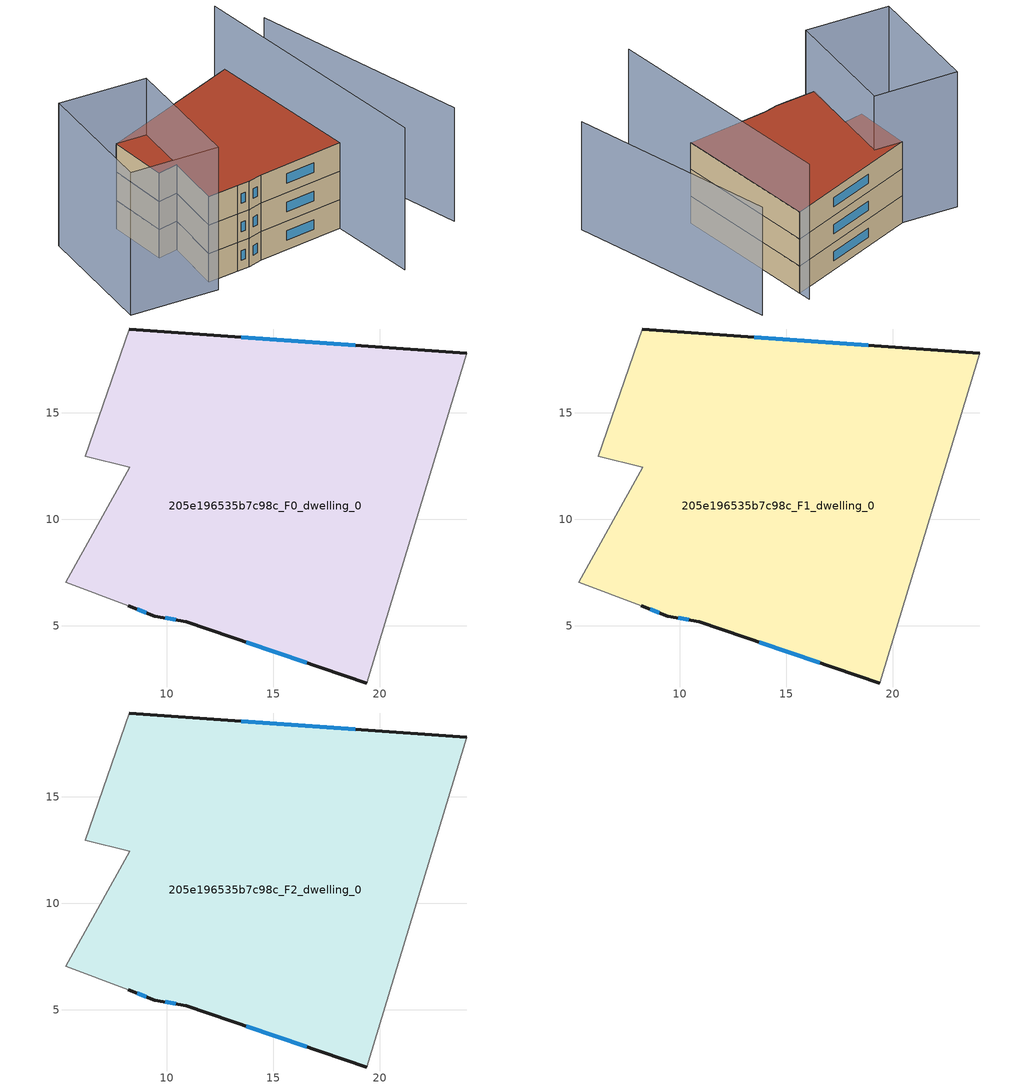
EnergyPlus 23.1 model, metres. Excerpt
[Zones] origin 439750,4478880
205e196535b7c98c_F0_dwelling_0
 floor ground (EU_floor_Construction): 24.09,17.78 19.38,2.31 10.92,5.19 9.44,5.46 8.19,5.94 5.25,7.04 8.25,12.44 6.18,12.95 8.25,18.93 z0
 wall outside (EU_wall_Construction): 24.09,17.78 8.25,18.93 / 8.19,5.94 9.44,5.46 10.92,5.19 19.38,2.31 z0:3
 wall adiabatic (EU_wall_Construction): 8.25,18.93 6.18,12.95 8.25,12.44 5.25,7.04 8.19,5.94 / 19.38,2.31 24.09,17.78 z0:3
 window (EU_Window_Construction): 18.84,18.16 13.5,18.55 / 13.72,4.24 16.58,3.27 / 9.93,5.37 10.43,5.28 / 8.61,5.78 9.03,5.62 z0.99:2.01
205e196535b7c98c_F1_dwelling_0
 floor to 205e196535b7c98c_F0_dwelling_0 (EU_floor_Construction): 24.09,17.78 19.38,2.31 10.92,5.19 9.44,5.46 8.19,5.94 5.25,7.04 8.25,12.44 6.18,12.95 8.25,18.93 z3
 wall outside (EU_wall_Construction): 24.09,17.78 8.25,18.93 / 8.19,5.94 9.44,5.46 10.92,5.19 19.38,2.31 z3:6
 wall adiabatic (EU_wall_Construction): 8.25,18.93 6.18,12.95 8.25,12.44 5.25,7.04 8.19,5.94 / 19.38,2.31 24.09,17.78 z3:6
 window (EU_Window_Construction): 18.84,18.16 13.5,18.55 / 13.72,4.24 16.58,3.27 / 9.93,5.37 10.43,5.28 / 8.61,5.78 9.03,5.62 z3.99:5.01
205e196535b7c98c_F2_dwelling_0
 floor to 205e196535b7c98c_F1_dwelling_0 (EU_floor_Construction): 24.09,17.78 19.38,2.31 10.92,5.19 9.44,5.46 8.19,5.94 5.25,7.04 8.25,12.44 6.18,12.95 8.25,18.93 z6
 wall outside (EU_wall_Construction): 24.09,17.78 8.25,18.93 / 8.19,5.94 9.44,5.46 10.92,5.19 19.38,2.31 z6:9
 wall adiabatic (EU_wall_Construction): 8.25,18.93 6.18,12.95 8.25,12.44 5.25,7.04 8.19,5.94 / 19.38,2.31 24.09,17.78 z6:9
 window (EU_Window_Construction): 18.84,18.16 13.5,18.55 / 13.72,4.24 16.58,3.27 / 9.93,5.37 10.43,5.28 / 8.61,5.78 9.03,5.62 z6.99:8.01
 roof outside (EU_roof_Construction): 19.38,2.31 24.09,17.78 8.25,18.93 6.18,12.95 8.25,12.44 5.25,7.04 8.19,5.94 9.44,5.46 10.92,5.19 z9
shading: 26,-5.63 29.29,16.99 z0:12; 16.71,-6.46 24.51,19.15 / -3.24,9.79 3.01,21.68 / 3.01,21.68 10.93,17.52 / 10.93,17.52 4.67,5.63 / 4.67,5.63 -3.24,9.79 z0:15
[Building]
EU S2 Campaign: North Axis=0; Terrain=City; Solar Distribution=FullExterior
[Site:Location]
Madrid: Latitude=40.5; Longitude=-3.5; Time Zone=1; Elevation=609
[SizingPeriod:WeatherFileDays]
AnnualSizingPeriod: Begin Month=1; Begin Day of Month=1; End Month=12; End Day of Month=31; Day of Week for Start Day=Monday; Use Weather File Daylight Saving Period=No; Use Weather File Rain and Snow Indicators=No
[MATERIAL]
EU_InternalMass_Material: Roughness=MediumRough; Thickness=0.1; Conductivity=1; Density=1800; Specific Heat=900; Thermal Absorptance=0.9; Solar Absorptance=0.7; Visible Absorptance=0.7
[MATERIAL:NOMASS] Roughness=MediumRough; Thermal Absorptance=0.9; Solar Absorptance=0.7; Visible Absorptance=0.7
Name | Thermal Resistance
EU_wall_NoMass | 0.609216
EU_roof_NoMass | 0.513268
EU_floor_NoMass | 0.568163
[WINDOWMATERIAL:SIMPLEGLAZINGSYSTEM]
EU_Window_SimpleGlazing: UFactor=5.50606; Solar Heat Gain Coefficient=0.85; Visible Transmittance=0.85
[CONSTRUCTION]
EU_wall_Construction: EU_wall_NoMass
EU_roof_Construction: EU_roof_NoMass
EU_floor_Construction: EU_floor_NoMass
EU_Window_Construction: EU_Window_SimpleGlazing
EU_InternalMass_Construction: EU_InternalMass_Material
[ZONE] Type=1; Multiplier=1; Ceiling Height=autocalculate; Volume=640.792; Floor Area=autocalculate; Part of Total Floor Area=Yes
205e196535b7c98c_F0_dwelling_0; 205e196535b7c98c_F1_dwelling_0; 205e196535b7c98c_F2_dwelling_0
[INTERNALMASS] Construction=EU_InternalMass_Construction; Surface Area=213.597
Name | Zone or ZoneList
205e196535b7c98c_F0_dwelling_0_EU_InternalMass | 205e196535b7c98c_F0_dwelling_0
205e196535b7c98c_F1_dwelling_0_EU_InternalMass | 205e196535b7c98c_F1_dwelling_0
205e196535b7c98c_F2_dwelling_0_EU_InternalMass | 205e196535b7c98c_F2_dwelling_0
[OTHEREQUIPMENT] Fuel Type=Electricity; Design Level Calculation Method=Watts/Area; Power per Zone Floor Area=1; Fraction Latent=0; Fraction Radiant=0; Fraction Lost=0; Carbon Dioxide Generation Rate=0; EndUse Subcategory=EU_Step8_InternalGains
Name | Zone or ZoneList or Space or SpaceList | Schedule
EU_Step8_InternalGain_205e196535b7c98c_F0_dwelling_0_f000 | 205e196535b7c98c_F0_dwelling_0 | EU_Step8_GainSchedule_205e196535b7c98c_F0_dwelling_0_f000
EU_Step8_InternalGain_205e196535b7c98c_F1_dwelling_0_f000 | 205e196535b7c98c_F1_dwelling_0 | EU_Step8_GainSchedule_205e196535b7c98c_F1_dwelling_0_f000
EU_Step8_InternalGain_205e196535b7c98c_F2_dwelling_0_f000 | 205e196535b7c98c_F2_dwelling_0 | EU_Step8_GainSchedule_205e196535b7c98c_F2_dwelling_0_f000
[ZONEVENTILATION:DESIGNFLOWRATE] Schedule=EU_AlwaysOn; Design Flow Rate Calculation Method=AirChanges/Hour; Air Changes per Hour=0.752966; Ventilation Type=Natural; Fan Pressure Rise=0; Fan Total Efficiency=1; Constant Term Coefficient=1; Temperature Term Coefficient=0; Velocity Term Coefficient=0; Velocity Squared Term Coefficient=0; Minimum Indoor Temperature=-100; Maximum Indoor Temperature=100; Delta Temperature=-100; Minimum Outdoor Temperature=-100; Maximum Outdoor Temperature=100; Maximum Wind Speed=40
Name | Zone or ZoneList or Space or SpaceList
EU_ConstantAir_205e196535b7c98c_F0_dwelling_0 | 205e196535b7c98c_F0_dwelling_0
EU_ConstantAir_205e196535b7c98c_F1_dwelling_0 | 205e196535b7c98c_F1_dwelling_0
EU_ConstantAir_205e196535b7c98c_F2_dwelling_0 | 205e196535b7c98c_F2_dwelling_0
[HVACTEMPLATE:THERMOSTAT] Constant Heating Setpoint=20; Constant Cooling Setpoint=50
EU_HeatOnly_205e196535b7c98c_F0_dwelling_0; EU_HeatOnly_205e196535b7c98c_F1_dwelling_0; EU_HeatOnly_205e196535b7c98c_F2_dwelling_0
[HVACTEMPLATE:ZONE:IDEALLOADSAIRSYSTEM] System Availability Schedule=EU_AlwaysOn; Maximum Heating Supply Air Temperature=50; Minimum Cooling Supply Air Temperature=13; Maximum Heating Supply Air Humidity Ratio=0.0156; Minimum Cooling Supply Air Humidity Ratio=0.0077; Heating Limit=NoLimit; Cooling Limit=NoLimit; Heating Availability Schedule=EU_AlwaysOn; Cooling Availability Schedule=EU_CoolingOff; Dehumidification Control Type=ConstantSensibleHeatRatio; Cooling Sensible Heat Ratio=0.7; Dehumidification Setpoint=60; Humidification Control Type=None; Humidification Setpoint=30; Outdoor Air Method=None; Outdoor Air Flow Rate per Person=0.00944; Outdoor Air Flow Rate per Zone Floor Area=0; Outdoor Air Flow Rate per Zone=0; Demand Controlled Ventilation Type=None; Outdoor Air Economizer Type=NoEconomizer; Heat Recovery Type=None; Sensible Heat Recovery Effectiveness=0.7; Latent Heat Recovery Effectiveness=0.65
Name | Template Thermostat
205e196535b7c98c_F0_dwelling_0 | EU_HeatOnly_205e196535b7c98c_F0_dwelling_0
205e196535b7c98c_F1_dwelling_0 | EU_HeatOnly_205e196535b7c98c_F1_dwelling_0
205e196535b7c98c_F2_dwelling_0 | EU_HeatOnly_205e196535b7c98c_F2_dwelling_0
[SIZING:ZONE] Zone Cooling Design Supply Air Temperature Input Method=SupplyAirTemperature; Zone Cooling Design Supply Air Temperature=13; Zone Heating Design Supply Air Temperature Input Method=SupplyAirTemperature; Zone Heating Design Supply Air Temperature=50; Zone Cooling Design Supply Air Humidity Ratio=0.008; Zone Heating Design Supply Air Humidity Ratio=0.008; Cooling Design Air Flow Method=DesignDay; Cooling Design Air Flow Rate=0; Cooling Minimum Air Flow per Zone Floor Area=0.000762; Cooling Minimum Air Flow=0; Cooling Minimum Air Flow Fraction=0.2; Heating Design Air Flow Method=DesignDay; Heating Design Air Flow Rate=0; Heating Maximum Air Flow per Zone Floor Area=0.002032; Heating Maximum Air Flow=0.141576; Heating Maximum Air Flow Fraction=0.3; Account for Dedicated Outdoor Air System=No; Dedicated Outdoor Air System Control Strategy=NeutralSupplyAir; Dedicated Outdoor Air Low Setpoint Temperature for Design=autosize; Dedicated Outdoor Air High Setpoint Temperature for Design=autosize; Zone Load Sizing Method=Sensible Load Only No Latent Load; Zone Latent Cooling Design Supply Air Humidity Ratio Input Method=HumidityRatioDifference; Zone Cooling Design Supply Air Humidity Ratio Difference=0.005; Zone Latent Heating Design Supply Air Humidity Ratio Input Method=HumidityRatioDifference; Zone Humidification Design Supply Air Humidity Ratio Difference=0.005
205e196535b7c98c_F0_dwelling_0; 205e196535b7c98c_F1_dwelling_0; 205e196535b7c98c_F2_dwelling_0
[SCHEDULE:CONSTANT]
Name | Hourly Value
EU_AlwaysOn | 1
EU_CoolingOff | 0
[SCHEDULE:FILE] Column Number=1; Rows to Skip at Top=0; Number of Hours of Data=8760; Column Separator=Comma; Interpolate to Timestep=No; Minutes per Item=60; Adjust Schedule for Daylight Savings=Yes
Name | File
EU_Step8_GainSchedule_205e196535b7c98c_F0_dwelling_0_f000 | ../../schedules/205e196535b7c98c/205e196535b7c98c_F0_dwelling_0_f000_gain.csv
EU_Step8_GainSchedule_205e196535b7c98c_F1_dwelling_0_f000 | ../../schedules/205e196535b7c98c/205e196535b7c98c_F1_dwelling_0_f000_gain.csv
EU_Step8_GainSchedule_205e196535b7c98c_F2_dwelling_0_f000 | ../../schedules/205e196535b7c98c/205e196535b7c98c_F2_dwelling_0_f000_gain.csv
